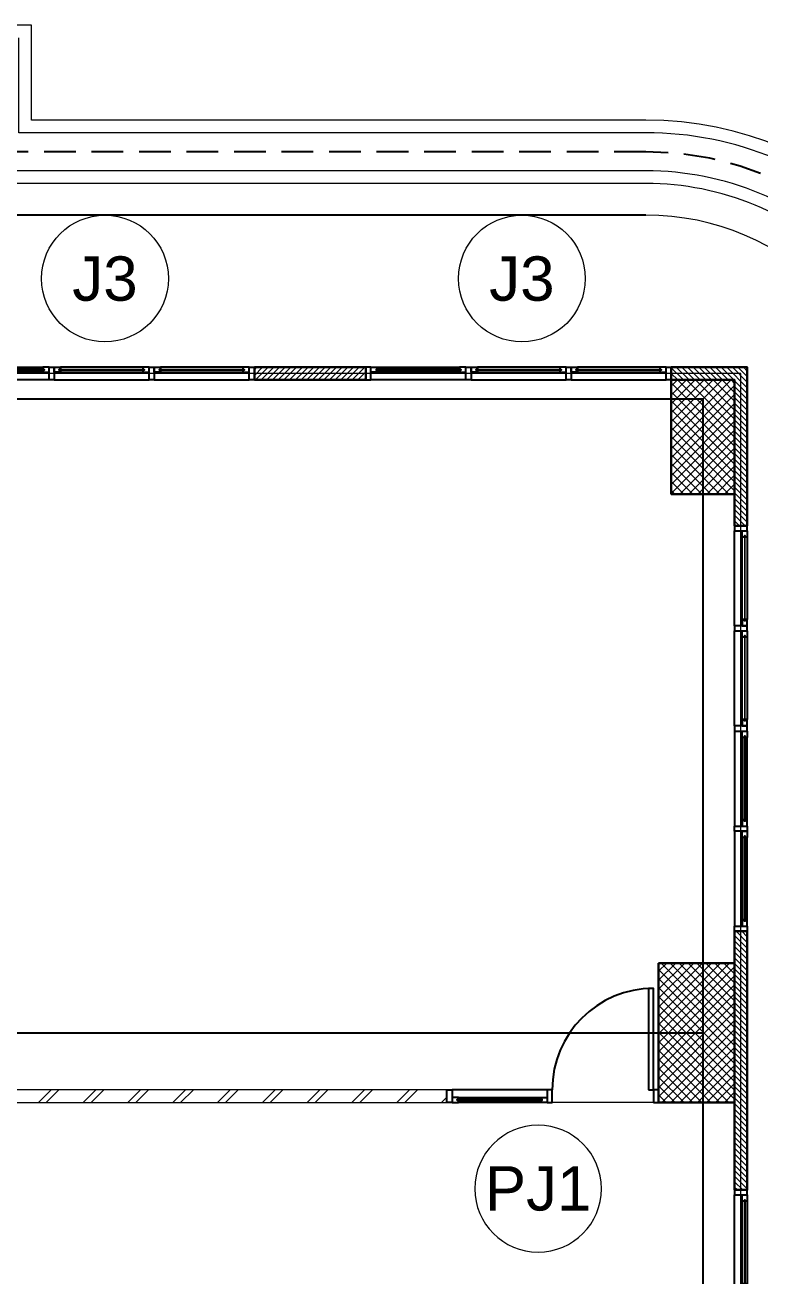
# Model space of a CAD drawing. Header units: millimetres. Extents: x -108 to 357, y -17 to 192.
# Drawn here: x 61.85 to 67.65, y 49.08 to 58.95 of the extents above; entities that cross this region are included whole.
import ezdxf
from ezdxf.enums import TextEntityAlignment as Align

# ---------------------------------------------------------------- set-up
doc = ezdxf.new("R2010")
doc.units = ezdxf.units.MM
doc.linetypes.add('$0$HIDDEN', pattern=[0.375, 0.25, -0.125])
for name, color, linetype, lineweight in [('ars', 11, 'Continuous', 0), ('ars @ 1', 11, 'Continuous', 0), ('KACA', 151, 'Continuous', 5), ('KOL', 1, 'Continuous', 30), ('lan', 7, 'Continuous', 15), ('NOT', 7, 'Continuous', 20), ('SANITAIR', 15, 'Continuous', 9), ('tem', 5, 'Continuous', 20)]:
    doc.layers.add(name, color=color, linetype=linetype, lineweight=lineweight)
doc.layers.add('as', color=1, linetype='Continuous', plot=False)
doc.layers.add('Kusen', color=30, linetype='Continuous')
doc.layers.add('POLYLINE TPAK', color=4, linetype='Continuous', lineweight=20, plot=False)
doc.styles.add('S', font='simplex', dxfattribs={"width": 0.75})
doc.styles.get("Standard").update_dxf_attribs({"font": 'arial.ttf'})

# ---------------------------------------------------------------- blocks, each defined once
blk = doc.blocks.new('NAV')
blk.add_circle((0, -0.4), 0.4)
at = {"style": 'S', "width": 0.75, "flags": 4}
blk.add_attdef('AV', text='', height=0.3, dxfattribs=at).set_placement((0, -0.4), align=Align.MIDDLE)
blk = doc.blocks.new('k1')
at = {"layer": 'ars'}
h = blk.add_hatch(dxfattribs=at)
h.set_pattern_fill('_USER', color=256, scale=0.05, angle=45, double=1, pattern_type=0)
h.set_pattern_definition([(45, (0, -5), (-0.03535534, 0.03535534), []), (135, (0, -5), (-0.03535534, -0.03535534), [])])
h.paths.add_polyline_path([(-0.3, -0.55), (0.3, -0.55), (0.3, 0.55), (-0.3, 0.55)])
at = {"layer": 'KOL'}
blk.add_lwpolyline([(-0.3, -0.55), (0.3, -0.55), (0.3, 0.55), (-0.3, 0.55)], close=True, dxfattribs=at)
blk = doc.blocks.new('k3')
at = {"layer": 'ars'}
h = blk.add_hatch(dxfattribs=at)
h.set_pattern_fill('_USER', color=256, scale=0.05, angle=45, double=1, pattern_type=0)
h.set_pattern_definition([(45, (0, -5.05), (-0.03535534, 0.03535534), []), (135, (0, -5.05), (-0.03535534, -0.03535534), [])])
h.paths.add_polyline_path([(-0.25, -0.45), (0.25, -0.45), (0.25, 0.45), (-0.25, 0.45)])
at = {"layer": 'KOL'}
blk.add_lwpolyline([(-0.25, -0.45), (0.25, -0.45), (0.25, 0.45), (-0.25, 0.45)], close=True, dxfattribs=at)
blk = doc.blocks.new('BV 241')
at = {"layer": 'Kusen'}
for p, q in [((-1.115, 0.1), (-0.465, 0.1)), ((0.325, 0.1), (-0.325, 0.1)), ((1.115, 0.1), (0.465, 0.1)), ((-0.415, 0), (-1.165, 0)), ((-0.465, 0.06), (-1.115, 0.06)), ((-0.375, 0), (0.375, 0)), ((-0.325, 0.06), (0.325, 0.06)), ((0.465, 0.06), (1.115, 0.06)), ((0.415, 0), (1.165, 0))]:
    blk.add_line(p, q, dxfattribs=at)
for points in [[(-1.205, 0), (-1.165, 0), (-1.165, 0.1), (-1.205, 0.1)], [(-0.375, 0), (-0.415, 0), (-0.415, 0.1), (-0.375, 0.1)], [(0.415, 0), (0.375, 0), (0.375, 0.1), (0.415, 0.1)], [(1.205, 0), (1.165, 0), (1.165, 0.1), (1.205, 0.1)]]:
    blk.add_lwpolyline(points, close=True, dxfattribs=at)
for points in [[(-1.115, 0.0775), (-1.115, 0.06), (-1.165, 0.06), (-1.165, 0.1), (-1.115, 0.1), (-1.115, 0.0825), (-1.125, 0.0825), (-1.125, 0.0775), (-1.115, 0.0775)], [(-0.465, 0.0775), (-0.465, 0.06), (-0.415, 0.06), (-0.415, 0.1), (-0.465, 0.1), (-0.465, 0.0825), (-0.455, 0.0825), (-0.455, 0.0775), (-0.465, 0.0775)], [(-0.325, 0.0775), (-0.325, 0.06), (-0.375, 0.06), (-0.375, 0.1), (-0.325, 0.1), (-0.325, 0.0825), (-0.335, 0.0825), (-0.335, 0.0775), (-0.325, 0.0775)], [(0.325, 0.0775), (0.325, 0.06), (0.375, 0.06), (0.375, 0.1), (0.325, 0.1), (0.325, 0.0825), (0.335, 0.0825), (0.335, 0.0775), (0.325, 0.0775)], [(0.465, 0.0775), (0.465, 0.06), (0.415, 0.06), (0.415, 0.1), (0.465, 0.1), (0.465, 0.0825), (0.455, 0.0825), (0.455, 0.0775), (0.465, 0.0775)], [(1.115, 0.0775), (1.115, 0.06), (1.165, 0.06), (1.165, 0.1), (1.115, 0.1), (1.115, 0.0825), (1.125, 0.0825), (1.125, 0.0775), (1.115, 0.0775)]]:
    blk.add_lwpolyline(points, dxfattribs=at)
at = {"layer": 'Kusen', "color": 141}
for points in [[(-1.125, 0.0775), (-0.455, 0.0775), (-0.455, 0.0825), (-1.125, 0.0825)], [(0.335, 0.0775), (-0.335, 0.0775), (-0.335, 0.0825), (0.335, 0.0825)], [(1.125, 0.0775), (0.455, 0.0775), (0.455, 0.0825), (1.125, 0.0825)]]:
    blk.add_lwpolyline(points, close=True, dxfattribs=at)
blk = doc.blocks.new('BV 320')
at = {"layer": 'KACA'}
for points in [[(0.0275, 3.12), (0.0275, 2.45), (0.0325, 2.45), (0.0325, 3.12)], [(0.0275, 2.33), (0.0275, 1.66), (0.0325, 1.66), (0.0325, 2.33)], [(0.0275, 0.87), (0.0275, 1.54), (0.0325, 1.54), (0.0325, 0.87)], [(0.0275, 0.08), (0.0275, 0.75), (0.0325, 0.75), (0.0325, 0.08)]]:
    blk.add_lwpolyline(points, close=True, dxfattribs=at)
at = {"layer": 'Kusen'}
for p, q in [((-0.05, 2.41), (-0.05, 3.16)), ((0.01, 2.46), (0.01, 3.11)), ((0.05, 3.11), (0.05, 2.46)), ((-0.05, 1.62), (-0.05, 2.37)), ((0.01, 1.67), (0.01, 2.32)), ((0.05, 2.32), (0.05, 1.67)), ((-0.05, 1.58), (-0.05, 0.83)), ((0.01, 1.53), (0.01, 0.88)), ((0.05, 0.88), (0.05, 1.53)), ((-0.05, 0.79), (-0.05, 0.04)), ((0.01, 0.74), (0.01, 0.09)), ((0.05, 0.09), (0.05, 0.74))]:
    blk.add_line(p, q, dxfattribs=at)
for points in [[(-0.05, 3.2), (-0.05, 3.16), (0.05, 3.16), (0.05, 3.2)], [(-0.05, 2.41), (-0.05, 2.37), (0.05, 2.37), (0.05, 2.41)], [(-0.05, 1.58), (-0.05, 1.62), (0.05, 1.62), (0.05, 1.58)], [(-0.05, 0.79), (-0.05, 0.83), (0.05, 0.83), (0.05, 0.79)], [(-0.05, 0), (-0.05, 0.04), (0.05, 0.04), (0.05, 0)]]:
    blk.add_lwpolyline(points, close=True, dxfattribs=at)
for points in [[(0.0275, 3.11), (0.01, 3.11), (0.01, 3.16), (0.05, 3.16), (0.05, 3.11), (0.0325, 3.11), (0.0325, 3.12), (0.0275, 3.12), (0.0275, 3.11)], [(0.0275, 2.46), (0.01, 2.46), (0.01, 2.41), (0.05, 2.41), (0.05, 2.46), (0.0325, 2.46), (0.0325, 2.45), (0.0275, 2.45), (0.0275, 2.46)], [(0.0275, 2.32), (0.01, 2.32), (0.01, 2.37), (0.05, 2.37), (0.05, 2.32), (0.0325, 2.32), (0.0325, 2.33), (0.0275, 2.33), (0.0275, 2.32)], [(0.0275, 1.67), (0.01, 1.67), (0.01, 1.62), (0.05, 1.62), (0.05, 1.67), (0.0325, 1.67), (0.0325, 1.66), (0.0275, 1.66), (0.0275, 1.67)], [(0.0275, 1.53), (0.01, 1.53), (0.01, 1.58), (0.05, 1.58), (0.05, 1.53), (0.0325, 1.53), (0.0325, 1.54), (0.0275, 1.54), (0.0275, 1.53)], [(0.0275, 0.88), (0.01, 0.88), (0.01, 0.83), (0.05, 0.83), (0.05, 0.88), (0.0325, 0.88), (0.0325, 0.87), (0.0275, 0.87), (0.0275, 0.88)], [(0.0275, 0.74), (0.01, 0.74), (0.01, 0.79), (0.05, 0.79), (0.05, 0.74), (0.0325, 0.74), (0.0325, 0.75), (0.0275, 0.75), (0.0275, 0.74)], [(0.0275, 0.09), (0.01, 0.09), (0.01, 0.04), (0.05, 0.04), (0.05, 0.09), (0.0325, 0.09), (0.0325, 0.08), (0.0275, 0.08), (0.0275, 0.09)]]:
    blk.add_lwpolyline(points, dxfattribs=at)
blk = doc.blocks.new('P.80')
at = {"layer": 'Kusen'}
for points in [[(-69.8094, -74.8368), (-69.7694, -74.8368), (-69.7694, -74.0368), (-69.8094, -74.0368)], [(-70.6094, -74.9368), (-70.5694, -74.9368), (-70.5694, -74.8368), (-70.6094, -74.8368)], [(-69.7694, -74.9368), (-69.7294, -74.9368), (-69.7294, -74.8368), (-69.7694, -74.8368)]]:
    blk.add_lwpolyline(points, close=True, dxfattribs=at)
blk.add_arc((-69.7694, -74.8368), 0.8, 90, 180, dxfattribs=at)
blk = doc.blocks.new('A-DAS')
at = {"layer": 'ars'}
h = blk.add_hatch(dxfattribs=at)
h.set_pattern_fill('ANSI31', color=256, scale=0.01, style=0)
h.set_pattern_definition([(45, (18.14, 58.8), (-0.02245064, 0.02245064), [])])
h.paths.add_polyline_path([(33.06, 58.8), (33.94, 58.8), (33.94, 58.9), (33.06, 58.9)])
h = blk.add_hatch(dxfattribs=at)
h.set_pattern_fill('ANSI31', color=256, scale=0.25, angle=180, style=0)
h.set_pattern_definition([(315, (36.95, 53.1), (-0.02209709, -0.02209709), [])])
h.paths.add_polyline_path([(36.85, 57.65), (36.95, 57.65), (36.95, 58.9), (36.85, 58.9), (36.35, 58.9), (36.35, 58.8), (36.85, 58.8)])
h.paths.add_polyline_path([(36.85, 52.41), (36.95, 52.41), (36.95, 54.45), (36.85, 54.45)])
at = {"layer": 'ars @ 1'}
h = blk.add_hatch(dxfattribs=at)
h.set_pattern_fill('TEMBOK', color=256, scale=0.25)
h.set_pattern_definition([(45, (1555.06912, -391.0802), (-0.176776695, 0.176776695), []), (45, (1555.13162, -391.0802), (-0.176776695, 0.176776695), [])])
h.paths.add_polyline_path([(34.58, 53.1), (34.58, 53.2), (30.7, 53.2), (30.7, 53.1)])
blk.add_lwpolyline([(36.15, 60.1), (30.5, 60.1)])
at = {"layer": 'as', "linetype": '$0$HIDDEN'}
blk.add_line((36.15, 60.6), (3.2103, 60.6), dxfattribs=at)
at = {"layer": 'as'}
for p, q in [((-37.8, 58.65), (36.6, 58.65)), ((36.6, 58.65), (36.6, 43.01)), ((-37.8, 53.65), (36.6, 53.65))]:
    blk.add_line(p, q, dxfattribs=at)
at = {"layer": 'as', "linetype": '$0$HIDDEN'}
blk.add_arc((36.15, 58.1), 2.5, 360, 90, dxfattribs=at)
at = {"layer": 'KOL'}
for points in [[(33.06, 58.8), (33.94, 58.8), (33.94, 58.9), (33.06, 58.9)], [(36.85, 54.45), (36.95, 54.45), (36.95, 52.41), (36.85, 52.41)]]:
    blk.add_lwpolyline(points, close=True, dxfattribs=at)
blk.add_lwpolyline([(36.35, 58.9), (36.85, 58.9), (36.95, 58.9), (36.9501, 57.65), (36.8501, 57.65), (36.85, 58.8), (36.35, 58.8), (36.35, 58.9)], dxfattribs=at)
at = {"layer": 'Kusen'}
for p, q in [((35.37, 53.2), (34.62, 53.2)), ((34.67, 53.14), (35.32, 53.14)), ((35.32, 53.1), (34.67, 53.1))]:
    blk.add_line(p, q, dxfattribs=at)
blk.add_lwpolyline([(34.62, 53.1), (34.58, 53.1), (34.58, 53.2), (34.62, 53.2)], close=True, dxfattribs=at)
for points in [[(34.67, 53.1225), (34.67, 53.14), (34.62, 53.14), (34.62, 53.1), (34.67, 53.1), (34.67, 53.1175), (34.66, 53.1175), (34.66, 53.1225), (34.67, 53.1225)], [(35.32, 53.1225), (35.32, 53.14), (35.37, 53.14), (35.37, 53.1), (35.32, 53.1), (35.32, 53.1175), (35.33, 53.1175), (35.33, 53.1225), (35.32, 53.1225)]]:
    blk.add_lwpolyline(points, dxfattribs=at)
at = {"layer": 'Kusen', "color": 141}
blk.add_lwpolyline([(35.33, 53.1225), (34.66, 53.1225), (34.66, 53.1175), (35.33, 53.1175)], close=True, dxfattribs=at)
at = {"layer": 'lan'}
blk.add_line((36.21, 53.1), (35.41, 53.1), dxfattribs=at)
blk.add_arc((36.15, 58.1), 2, 360, 90, dxfattribs=at)
at = {"layer": 'POLYLINE TPAK', "color": 3}
blk.add_lwpolyline([(-25.35, 2.45), (24.15, 2.45), (24.15, 0.5437), (30.45, 0.5437), (30.45, 2.45), (36.9, 2.45), (36.9, 15.95), (5.6, 15.95), (5.6, 18.05), (5.95, 18.05), (5.95, 43.25), (5.6, 43.25), (5.6, 45.35), (36.9, 45.35), (36.9, 58.85), (30.45, 58.85), (30.45, 60.75), (24.15, 60.75), (24.15, 58.85), (-25.35, 58.85)], dxfattribs=at)
at = {"layer": 'SANITAIR'}
for p, q in [((31.3, 61.6), (23.3, 61.6)), ((31.3, 60.85), (31.3, 61.6)), ((36.15, 60.85), (31.3, 60.85))]:
    blk.add_line(p, q, dxfattribs=at)
for points in [[(29.2, 42.06), (38.8, 42.06), (38.8, 58.1, 0.414214), (36.15, 60.75), (31.2, 60.75), (31.2, 61.5)], [(29.2, 42.36), (38.5, 42.36), (38.5, 58.1, 0.414214), (36.15, 60.45), (30.9, 60.45), (30.9, 61.2)], [(29.2, 42.46), (38.4, 42.46), (38.4, 58.1, 0.414214), (36.15, 60.35), (30.8, 60.35), (30.8, 61.1)]]:
    blk.add_lwpolyline(points, format="xyb", dxfattribs=at)
blk.add_arc((36.15, 58.1), 2.75, 360, 90, dxfattribs=at)
at = {"layer": 'tem', "ltscale": 2}
blk.add_lwpolyline([(34.58, 53.1), (34.58, 53.2), (30.7, 53.2), (30.7, 53.1)], close=True, dxfattribs=at)
at = {"xscale": -1, "rotation": 180}
blk.add_blockref('BV 320', (36.9, 57.65), dxfattribs=at)
at = {"layer": 'KOL', "xscale": -1}
blk.add_blockref('k3', (36.6, 58.35), dxfattribs=at)
at = {"layer": 'KOL', "xscale": -1, "rotation": 180}
blk.add_blockref('k1', (36.55, 53.65), dxfattribs=at)
at = {"layer": 'Kusen'}
for name, p in [('BV 241', (31.855, 58.8)), ('BV 241', (35.145, 58.8)), ('P.80', (105.9794, 128.0368))]:
    blk.add_blockref(name, p, dxfattribs=at)
at = {"layer": 'Kusen', "rotation": 270}
blk.add_blockref('BV 241', (36.85, 51.205), dxfattribs=at)

msp = doc.modelspace()

# ---------------------------------------------------------------- block references
msp.add_blockref('A-DAS', (30.6, -2.65))
at = {"layer": 'NOT'}
ref = msp.add_blockref('NAV', (62.48102, 57.45), dxfattribs=dict(at, xscale=1.25, yscale=1.25, zscale=1.25))
ref.add_attrib('AV', 'J3', dxfattribs={"layer": '0', "height": 0.35, "flags": 4}).set_placement((62.48102, 56.95), align=Align.MIDDLE)
ref = msp.add_blockref('NAV', (65.77102, 57.45), dxfattribs=dict(at, xscale=1.25, yscale=1.25, zscale=1.25))
ref.add_attrib('AV', 'J3', dxfattribs={"layer": '0', "height": 0.35, "flags": 4}).set_placement((65.77102, 56.95), align=Align.MIDDLE)
ref = msp.add_blockref('NAV', (65.89937, 49.26962), dxfattribs=dict(at, xscale=-1.25, yscale=1.25, zscale=1.25, rotation=180))
ref.add_attrib('AV', 'PJ1', dxfattribs={"layer": '0', "height": 0.35, "flags": 4}).set_placement((65.89937, 49.76962), align=Align.MIDDLE)

doc.saveas('drawing.dxf')
